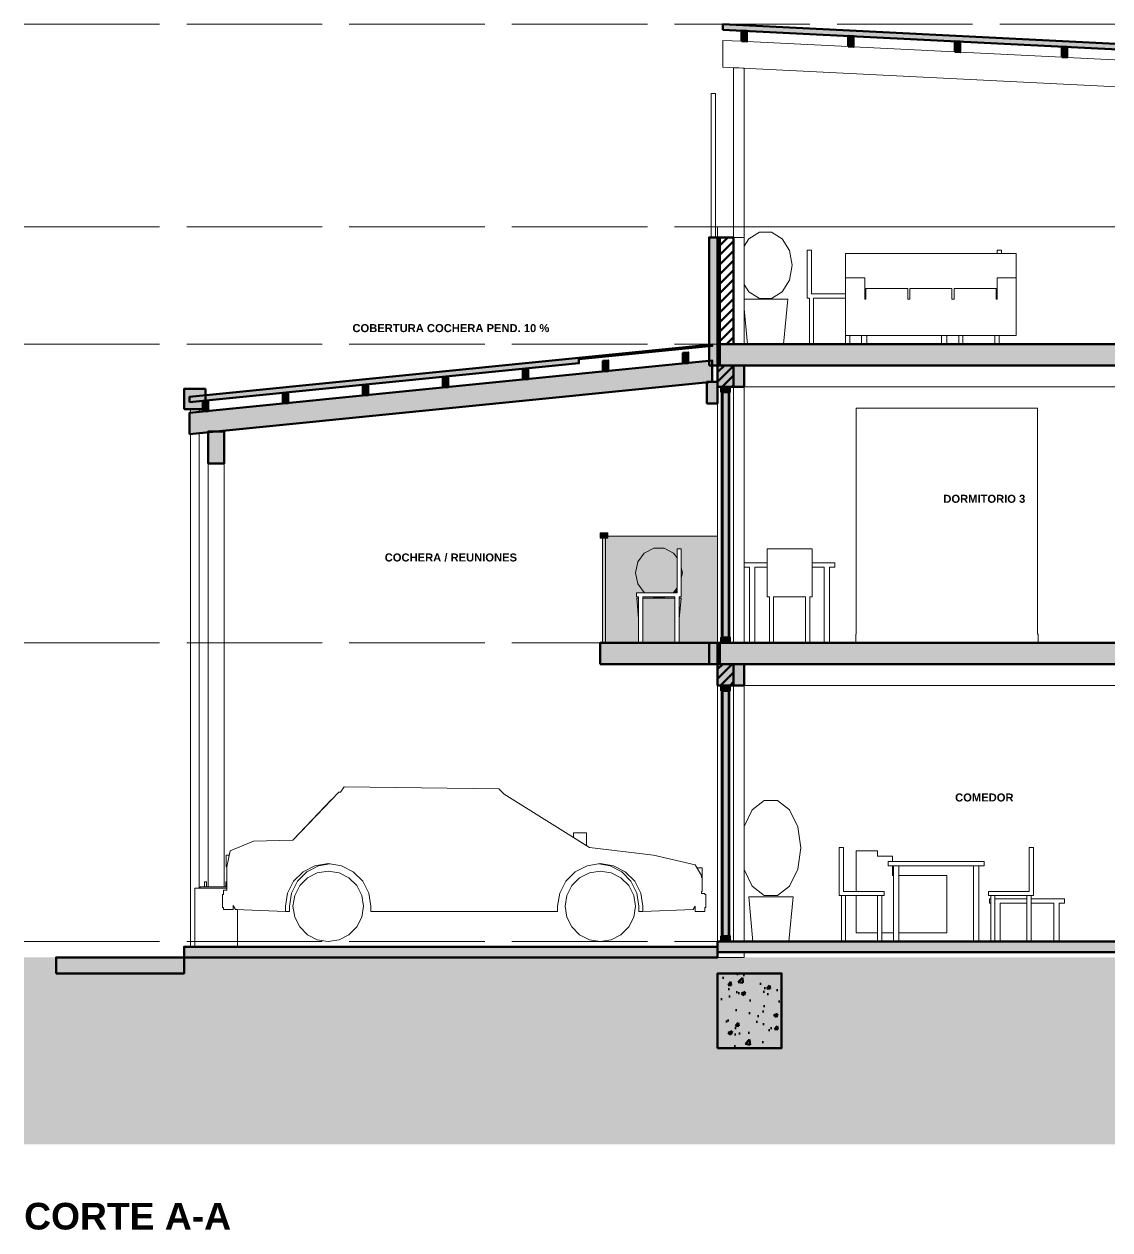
# Model space of a CAD drawing. Header units: metres. Extents: x -3.9 to 79.9, y -56.9 to 20.9.
# Drawn here: x -1.5 to 8.68, y -37.7 to -26.4 of the extents above; entities that cross this region are included whole.
import ezdxf
from ezdxf.enums import TextEntityAlignment as Align

# ---------------------------------------------------------------- set-up
doc = ezdxf.new("R2010")
doc.units = ezdxf.units.M
doc.linetypes.add('DASHED', pattern=[1.524, 1.27, -0.254])
for name, color, linetype, lineweight in [('A-CORTE', 7, 'CONTINUOUS', 50), ('A-PROYECCION', 9, 'DASHED', 15), ('A-TERRENO', 32, 'CONTINUOUS', 35), ('A-TEXTO', 7, 'CONTINUOUS', 20), ('A-VISTA', 8, 'CONTINUOUS', 20), ('A-VISTA-LEJOS', 9, 'CONTINUOUS', 13)]:
    doc.layers.add(name, color=color, linetype=linetype, lineweight=lineweight)
doc.styles.add('PLANO-B', font='arialbd.ttf')

msp = doc.modelspace()

# ---------------------------------------------------------------- hatches: boundary and pattern name
at = {"layer": 'A-CORTE', "true_color": 0x2b3036}
h = msp.add_hatch(color=7, dxfattribs=at)
h.dxf.hatch_style = 1
h.paths.add_polyline_path([(5.05, -26.453), (16.1, -27.005), (16.1, -26.955), (5.05, -26.402)])
at = {"layer": 'A-CORTE', "true_color": 0x24435c}
h = msp.add_hatch(color=7, dxfattribs=at)
h.dxf.hatch_style = 1
h.paths.add_polyline_path([(5.225, -26.561), (5.275, -26.564), (5.275, -26.464), (5.225, -26.461)])
h = msp.add_hatch(color=7, dxfattribs=at)
h.dxf.hatch_style = 1
h.paths.add_polyline_path([(6.225, -26.611), (6.275, -26.614), (6.275, -26.514), (6.225, -26.511)])
h = msp.add_hatch(color=7, dxfattribs=at)
h.dxf.hatch_style = 1
h.paths.add_polyline_path([(7.225, -26.661), (7.275, -26.664), (7.275, -26.564), (7.225, -26.561)])
h = msp.add_hatch(color=7, dxfattribs=at)
h.dxf.hatch_style = 1
h.paths.add_polyline_path([(8.225, -26.711), (8.275, -26.714), (8.275, -26.614), (8.225, -26.611)])
at = {"layer": 'A-CORTE', "true_color": 0x7a7772}
h = msp.add_hatch(color=7, dxfattribs=at)
h.dxf.hatch_style = 1
h.paths.add_polyline_path([(4.92, -29.6), (5.02, -29.6), (5.02, -28.4), (4.92, -28.4)])
at = {"layer": 'A-CORTE'}
h = msp.add_hatch(dxfattribs=at)
h.set_pattern_fill('ANSI31', color=8, scale=0.02)
h.paths.add_polyline_path([(5, -29.4), (5.15, -29.4), (5.15, -28.4), (5, -28.4)])
at = {"layer": 'A-CORTE', "true_color": 0x2b3036}
h = msp.add_hatch(color=7, dxfattribs=at)
h.dxf.hatch_style = 1
h.paths.add_polyline_path([(3.7, -29.542), (4.95, -29.417), (4.95, -29.405), (3.7, -29.53)])
at = {"layer": 'A-CORTE', "true_color": 0x24435c}
h = msp.add_hatch(color=7, dxfattribs=at)
h.dxf.hatch_style = 1
h.paths.add_polyline_path([(4.675, -29.582), (4.725, -29.578), (4.725, -29.477), (4.675, -29.483)])
at = {"layer": 'A-CORTE', "true_color": 0x5a5a5a}
h = msp.add_hatch(color=7, dxfattribs=at)
h.dxf.hatch_style = 1
h.paths.add_polyline_path([(5, -29.6), (10.025, -29.6), (10.025, -29.4), (5, -29.4)])
at = {"layer": 'A-CORTE', "true_color": 0x2b3036}
h = msp.add_hatch(color=7, dxfattribs=at)
h.dxf.hatch_style = 1
h.paths.add_polyline_path([(0.05, -29.945), (3.7, -29.58), (3.7, -29.53), (0.05, -29.895)])
at = {"layer": 'A-CORTE', "true_color": 0x24435c}
h = msp.add_hatch(color=7, dxfattribs=at)
h.dxf.hatch_style = 1
h.paths.add_polyline_path([(0.05, -30.245), (4.95, -29.755), (4.95, -29.555), (0.05, -30.045)])
h = msp.add_hatch(color=7, dxfattribs=at)
h.dxf.hatch_style = 1
h.paths.add_polyline_path([(3.925, -29.657), (3.975, -29.652), (3.975, -29.553), (3.925, -29.558)])
at = {"layer": 'A-CORTE'}
h = msp.add_hatch(dxfattribs=at)
h.set_pattern_fill('ANSI31', color=8, scale=0.02)
h.paths.add_polyline_path([(5, -29.8), (5.15, -29.8), (5.15, -29.6), (5, -29.6)])
at = {"layer": 'A-CORTE', "true_color": 0x5a5a5a}
h = msp.add_hatch(color=7, dxfattribs=at)
h.dxf.hatch_style = 1
h.paths.add_polyline_path([(5, -29.8), (5.25, -29.8), (5.25, -29.6), (5, -29.6)])
at = {"layer": 'A-CORTE', "true_color": 0x24435c}
h = msp.add_hatch(color=7, dxfattribs=at)
h.dxf.hatch_style = 1
h.paths.add_polyline_path([(2.425, -29.808), (2.475, -29.803), (2.475, -29.703), (2.425, -29.707)])
h = msp.add_hatch(color=7, dxfattribs=at)
h.dxf.hatch_style = 1
h.paths.add_polyline_path([(3.175, -29.733), (3.225, -29.727), (3.225, -29.628), (3.175, -29.633)])
at = {"layer": 'A-CORTE', "true_color": 0x8f979e}
h = msp.add_hatch(color=7, dxfattribs=at)
h.dxf.hatch_style = 1
h.paths.add_polyline_path([(0, -30.01), (0.2, -30.01), (0.2, -29.82), (0, -29.82)])
at = {"layer": 'A-CORTE', "true_color": 0x24435c}
h = msp.add_hatch(color=7, dxfattribs=at)
h.dxf.hatch_style = 1
h.paths.add_polyline_path([(1.675, -29.883), (1.725, -29.878), (1.725, -29.777), (1.675, -29.782)])
h = msp.add_hatch(color=7, dxfattribs=at)
h.dxf.hatch_style = 1
h.paths.add_polyline_path([(4.9, -29.955), (5, -29.955), (5, -29.755), (4.9, -29.755)])
at = {"layer": 'A-CORTE', "true_color": 0xa8743f}
h = msp.add_hatch(color=7, dxfattribs=at)
h.dxf.hatch_style = 1
h.paths.add_polyline_path([(5.035, -29.85), (5.115, -29.85), (5.115, -29.8), (5.035, -29.8)])
h = msp.add_hatch(color=7, dxfattribs=at)
h.dxf.hatch_style = 1
h.paths.add_polyline_path([(5.045, -32.2), (5.105, -32.2), (5.105, -29.8), (5.045, -29.8)])
at = {"layer": 'A-CORTE', "true_color": 0x24435c}
h = msp.add_hatch(color=7, dxfattribs=at)
h.dxf.hatch_style = 1
h.paths.add_polyline_path([(0.175, -30.032), (0.225, -30.027), (0.225, -29.928), (0.175, -29.933)])
h = msp.add_hatch(color=7, dxfattribs=at)
h.dxf.hatch_style = 1
h.paths.add_polyline_path([(0.925, -29.957), (0.975, -29.953), (0.975, -29.852), (0.925, -29.858)])
h = msp.add_hatch(color=7, dxfattribs=at)
h.dxf.hatch_style = 1
h.paths.add_polyline_path([(0.225, -30.52), (0.375, -30.52), (0.375, -30.22), (0.225, -30.22)])
at = {"layer": 'A-CORTE', "true_color": 0x5a5a5a}
h = msp.add_hatch(color=7, dxfattribs=at)
h.dxf.hatch_style = 1
h.paths.add_polyline_path([(3.9, -32.4), (5, -32.4), (5, -32.2), (3.9, -32.2)])
at = {"layer": 'A-CORTE', "true_color": 0x7a7772}
h = msp.add_hatch(color=7, dxfattribs=at)
h.dxf.hatch_style = 1
h.paths.add_polyline_path([(4.92, -32.4), (5.02, -32.4), (5.02, -32.2), (4.92, -32.2)])
at = {"layer": 'A-CORTE', "true_color": 0x5a5a5a}
h = msp.add_hatch(color=7, dxfattribs=at)
h.dxf.hatch_style = 1
h.paths.add_polyline_path([(5, -32.4), (10.025, -32.4), (10.025, -32.2), (5, -32.2)])
at = {"layer": 'A-CORTE', "true_color": 0xa8743f}
h = msp.add_hatch(color=7, dxfattribs=at)
h.dxf.hatch_style = 1
h.paths.add_polyline_path([(5.035, -32.2), (5.115, -32.2), (5.115, -32.15), (5.035, -32.15)])
at = {"layer": 'A-CORTE'}
h = msp.add_hatch(dxfattribs=at)
h.set_pattern_fill('ANSI31', color=8, scale=0.02)
h.paths.add_polyline_path([(5, -32.6), (5.15, -32.6), (5.15, -32.4), (5, -32.4)])
at = {"layer": 'A-CORTE', "true_color": 0x5a5a5a}
h = msp.add_hatch(color=7, dxfattribs=at)
h.dxf.hatch_style = 1
h.paths.add_polyline_path([(5, -32.6), (5.25, -32.6), (5.25, -32.4), (5, -32.4)])
at = {"layer": 'A-CORTE', "true_color": 0xa8743f}
h = msp.add_hatch(color=7, dxfattribs=at)
h.dxf.hatch_style = 1
h.paths.add_polyline_path([(5.035, -32.65), (5.115, -32.65), (5.115, -32.6), (5.035, -32.6)])
h = msp.add_hatch(color=7, dxfattribs=at)
h.dxf.hatch_style = 1
h.paths.add_polyline_path([(5.045, -35), (5.105, -35), (5.105, -32.6), (5.045, -32.6)])
at = {"layer": 'A-CORTE', "true_color": 0x5a5a5a}
h = msp.add_hatch(color=7, dxfattribs=at)
h.dxf.hatch_style = 1
h.paths.add_polyline_path([(5, -35.1), (17, -35.1), (17, -35), (5, -35)])
at = {"layer": 'A-CORTE', "true_color": 0xa8743f}
h = msp.add_hatch(color=7, dxfattribs=at)
h.dxf.hatch_style = 1
h.paths.add_polyline_path([(5.035, -35), (5.115, -35), (5.115, -34.95), (5.035, -34.95)])
at = {"layer": 'A-CORTE', "true_color": 0x5a5a5a}
h = msp.add_hatch(color=7, dxfattribs=at)
h.dxf.hatch_style = 1
h.paths.add_polyline_path([(-1.2, -35.3), (0, -35.3), (0, -35.15), (-1.2, -35.15)])
h = msp.add_hatch(color=7, dxfattribs=at)
h.dxf.hatch_style = 1
h.paths.add_polyline_path([(0, -35.15), (5, -35.15), (5, -35.05), (0, -35.05)])
at = {"layer": 'A-CORTE'}
h = msp.add_hatch(dxfattribs=at)
h.set_pattern_fill('AR-CONC', color=8, scale=0.002)
h.paths.add_polyline_path([(5, -36), (5.6, -36), (5.6, -35.3), (5, -35.3)])
at = {"layer": 'A-TERRENO'}
h = msp.add_hatch(dxfattribs=at)
h.set_pattern_fill('EARTH', color=32, scale=0.03)
h.paths.add_polyline_path([(17.3, -36.9), (17.3, -35.15), (-1.5, -35.15), (-1.5, -36.9)])
at = {"layer": 'A-VISTA', "true_color": 0xd7ebf3}
h = msp.add_hatch(color=7, dxfattribs=at)
h.dxf.hatch_style = 1
h.paths.add_polyline_path([(3.9, -31.22), (3.97, -31.22), (3.97, -31.17), (3.9, -31.17)])
h = msp.add_hatch(color=7, dxfattribs=at)
h.dxf.hatch_style = 1
h.paths.add_polyline_path([(3.92, -32.2), (3.95, -32.2), (3.95, -31.2), (3.92, -31.2)])
at = {"layer": 'A-VISTA', "true_color": 0xeef6f9}
h = msp.add_hatch(color=7, dxfattribs=at)
h.dxf.hatch_style = 1
h.paths.add_polyline_path([(3.92, -32.2), (3.92, -31.2), (5, -31.2), (5, -32.2), (4.92, -32.2), (4.64, -32.2), (4.64, -31.77), (4.66, -31.77), (4.66, -31.73), (4.66, -31.32), (4.62, -31.32), (4.62, -31.73), (4.24, -31.73), (4.24, -31.77), (4.26, -31.77), (4.26, -32.2)])
h = msp.add_hatch(color=7, dxfattribs=at)
h.dxf.hatch_style = 1
h.paths.add_polyline_path([(3.92, -32.2), (3.92, -31.2), (3.95, -31.2), (3.95, -32.2)])
h = msp.add_hatch(color=7, dxfattribs=at)
h.dxf.hatch_style = 1
h.paths.add_polyline_path([(3.92, -32.2), (3.92, -31.2), (5, -31.2), (5, -32.2), (4.92, -32.2), (4.64, -32.2), (4.64, -31.77), (4.66, -31.77), (4.66, -31.73), (4.66, -31.32), (4.62, -31.32), (4.62, -31.73), (4.24, -31.73), (4.24, -31.77), (4.26, -31.77), (4.26, -32.2)])
h = msp.add_hatch(color=7, dxfattribs=at)
h.dxf.hatch_style = 1
h.paths.add_polyline_path([(4.3, -32.2), (4.3, -31.77), (4.6, -31.77), (4.6, -32.2)])
h = msp.add_hatch(color=7, dxfattribs=at)
h.dxf.hatch_style = 1
h.paths.add_polyline_path([(4.3, -32.2), (4.3, -31.77), (4.6, -31.77), (4.6, -32.2)])
at = {"layer": 'A-VISTA-LEJOS', "true_color": 0xeef6f9}
h = msp.add_hatch(color=7, dxfattribs=at)
h.dxf.hatch_style = 1
h.paths.add_polyline_path([(3.92, -32.2), (3.92, -31.2), (5, -31.2), (5, -32.2), (4.92, -32.2), (4.64, -32.2), (4.64, -31.974), (4.658, -31.78), (4.645, -31.78), (4.64, -31.78), (4.64, -31.77), (4.66, -31.77), (4.66, -31.73), (4.66, -31.591), (4.67, -31.544), (4.66, -31.496), (4.66, -31.32), (4.62, -31.32), (4.62, -31.403), (4.587, -31.359), (4.499, -31.313), (4.401, -31.313), (4.313, -31.359), (4.252, -31.441), (4.23, -31.544), (4.252, -31.646), (4.313, -31.728), (4.316, -31.73), (4.24, -31.73), (4.24, -31.77), (4.26, -31.77), (4.26, -31.78), (4.255, -31.78), (4.242, -31.78), (4.26, -31.974), (4.26, -32.2)])
h = msp.add_hatch(color=7, dxfattribs=at)
h.dxf.hatch_style = 1
h.paths.add_polyline_path([(4.587, -31.728), (4.62, -31.684), (4.62, -31.73), (4.584, -31.73)])
h = msp.add_hatch(color=7, dxfattribs=at)
h.dxf.hatch_style = 1
h.paths.add_polyline_path([(4.552, -31.78), (4.348, -31.78), (4.3, -31.78), (4.3, -31.77), (4.393, -31.77), (4.401, -31.774), (4.499, -31.774), (4.507, -31.77), (4.6, -31.77), (4.6, -31.78)])

# ---------------------------------------------------------------- linework, layer by layer
at = {"layer": 'A-CORTE'}
for points in [[(5.05, -26.453), (16.1, -27.005), (16.1, -26.955), (5.05, -26.402)], [(5.225, -26.561), (5.275, -26.564), (5.275, -26.464), (5.225, -26.461)], [(6.225, -26.611), (6.275, -26.614), (6.275, -26.514), (6.225, -26.511)], [(7.225, -26.661), (7.275, -26.664), (7.275, -26.564), (7.225, -26.561)], [(8.225, -26.711), (8.275, -26.714), (8.275, -26.614), (8.225, -26.611)], [(4.92, -29.6), (5.02, -29.6), (5.02, -28.4), (4.92, -28.4)], [(5, -29.4), (5.15, -29.4), (5.15, -28.4), (5, -28.4)], [(3.7, -29.542), (4.95, -29.417), (4.95, -29.405), (3.7, -29.53)], [(4.675, -29.582), (4.725, -29.578), (4.725, -29.477), (4.675, -29.483)], [(5, -29.6), (10.025, -29.6), (10.025, -29.4), (5, -29.4)], [(0.05, -29.945), (3.7, -29.58), (3.7, -29.53), (0.05, -29.895)], [(0.05, -30.245), (4.95, -29.755), (4.95, -29.555), (0.05, -30.045)], [(3.925, -29.657), (3.975, -29.652), (3.975, -29.553), (3.925, -29.558)], [(5, -29.8), (5.15, -29.8), (5.15, -29.6), (5, -29.6)], [(5, -29.8), (5.25, -29.8), (5.25, -29.6), (5, -29.6)], [(2.425, -29.808), (2.475, -29.803), (2.475, -29.703), (2.425, -29.707)], [(3.175, -29.733), (3.225, -29.727), (3.225, -29.628), (3.175, -29.633)], [(0, -30.01), (0.2, -30.01), (0.2, -29.82), (0, -29.82)], [(1.675, -29.883), (1.725, -29.878), (1.725, -29.777), (1.675, -29.782)], [(4.9, -29.955), (5, -29.955), (5, -29.755), (4.9, -29.755)], [(5.035, -29.85), (5.115, -29.85), (5.115, -29.8), (5.035, -29.8)], [(5.045, -32.2), (5.105, -32.2), (5.105, -29.8), (5.045, -29.8)], [(0.175, -30.032), (0.225, -30.027), (0.225, -29.928), (0.175, -29.933)], [(0.925, -29.957), (0.975, -29.953), (0.975, -29.852), (0.925, -29.858)], [(0.225, -30.52), (0.375, -30.52), (0.375, -30.22), (0.225, -30.22)], [(3.9, -32.4), (5, -32.4), (5, -32.2), (3.9, -32.2)], [(4.92, -32.4), (5.02, -32.4), (5.02, -32.2), (4.92, -32.2)], [(5, -32.4), (10.025, -32.4), (10.025, -32.2), (5, -32.2)], [(5.035, -32.2), (5.115, -32.2), (5.115, -32.15), (5.035, -32.15)], [(5, -32.6), (5.15, -32.6), (5.15, -32.4), (5, -32.4)], [(5, -32.6), (5.25, -32.6), (5.25, -32.4), (5, -32.4)], [(5.035, -32.65), (5.115, -32.65), (5.115, -32.6), (5.035, -32.6)], [(5.045, -35), (5.105, -35), (5.105, -32.6), (5.045, -32.6)], [(5, -35.1), (17, -35.1), (17, -35), (5, -35)], [(5.035, -35), (5.115, -35), (5.115, -34.95), (5.035, -34.95)], [(-1.2, -35.3), (0, -35.3), (0, -35.15), (-1.2, -35.15)], [(0, -35.15), (5, -35.15), (5, -35.05), (0, -35.05)], [(5, -36), (5.6, -36), (5.6, -35.3), (5, -35.3)]]:
    msp.add_lwpolyline(points, close=True, dxfattribs=at)
at = {"layer": 'A-PROYECCION', "lineweight": 13}
for p, q in [((-1.5, -26.4), (17.55, -26.4)), ((-1.5, -28.3), (17.55, -28.3)), ((-1.5, -29.4), (17.55, -29.4)), ((-1.5, -32.2), (17.55, -32.2)), ((-1.5, -35), (17.55, -35))]:
    msp.add_line(p, q, dxfattribs=at)
at = {"layer": 'A-VISTA'}
msp.add_lwpolyline([(16.95, -27.398), (5.05, -26.803), (5.05, -26.553), (5.225, -26.561), (5.275, -26.564), (6.225, -26.611), (6.233, -26.612), (6.275, -26.614), (7.225, -26.661), (7.268, -26.663), (7.275, -26.664), (8.225, -26.711), (8.275, -26.714), (9.225, -26.761)], dxfattribs=at)
for points in [[(5.25, -28.4), (5.15, -28.4), (5.15, -26.81), (5.2, -26.81), (5.25, -26.812)], [(4.94, -28.4), (4.94, -27.05), (4.98, -27.05), (4.98, -28.4)], [(5.25, -28.84), (5.25, -28.482), (5.294, -28.412), (5.394, -28.35), (5.506, -28.35), (5.606, -28.412), (5.675, -28.523), (5.7, -28.661), (5.675, -28.799), (5.606, -28.91), (5.506, -28.972), (5.394, -28.972), (5.294, -28.91)], [(5.15, -29.4), (5.15, -28.4), (5.25, -28.4), (5.25, -29.4)], [(5.9, -28.97), (5.9, -29.4), (5.86, -29.4), (5.86, -28.97), (5.84, -28.97), (5.84, -28.93), (5.84, -28.52), (5.88, -28.52), (5.88, -28.93), (6.2, -28.93), (6.2, -28.97)], [(7.61, -28.98), (7.61, -28.88), (7.217, -28.88), (7.217, -28.98), (7.197, -28.98), (7.197, -28.88), (6.803, -28.88), (6.803, -28.98), (6.783, -28.98), (6.783, -28.88), (6.39, -28.88), (6.39, -28.98), (6.38, -28.98), (6.38, -28.78), (6.2, -28.78), (6.2, -28.55), (7.8, -28.55), (7.8, -28.78), (7.62, -28.78), (7.62, -28.98)], [(7.62, -28.52), (7.66, -28.52), (7.66, -28.55), (7.62, -28.55)], [(6.2, -28.78), (6.38, -28.78), (6.38, -28.98), (6.39, -28.98), (6.39, -28.88), (6.783, -28.88), (6.783, -28.98), (6.803, -28.98), (6.803, -28.88), (7.197, -28.88), (7.197, -28.98), (7.217, -28.98), (7.217, -28.88), (7.61, -28.88), (7.61, -28.98), (7.62, -28.98), (7.62, -28.78), (7.8, -28.78), (7.8, -28.98), (7.8, -29.32), (6.2, -29.32), (6.2, -28.98)], [(5.532, -29.4), (5.368, -29.4), (5.317, -29.4), (5.292, -29.4), (5.281, -29.4), (5.25, -29.068), (5.25, -28.98), (5.255, -28.98), (5.286, -28.98), (5.348, -28.98), (5.552, -28.98), (5.614, -28.98), (5.645, -28.98), (5.658, -28.98), (5.619, -29.4), (5.608, -29.4), (5.583, -29.4)], [(6.2, -29.32), (6.24, -29.32), (6.24, -29.4), (6.2, -29.4)], [(6.4, -29.4), (6.35, -29.4), (6.35, -29.32), (6.4, -29.32)], [(7.15, -29.4), (7.1, -29.4), (7.1, -29.32), (7.15, -29.32)], [(7.3, -29.4), (7.26, -29.4), (7.26, -29.32), (7.3, -29.32)], [(7.64, -29.4), (7.6, -29.4), (7.6, -29.32), (7.64, -29.32)], [(5.25, -29.8), (5.25, -29.6), (9.775, -29.6), (9.775, -29.8)], [(5, -32.2), (5, -29.955), (5, -29.8), (5.035, -29.8), (5.035, -29.85), (5.035, -32.15), (5.035, -32.2), (5.02, -32.2)], [(5.115, -32.2), (5.115, -32.15), (5.115, -29.85), (5.115, -29.8), (5.15, -29.8), (5.15, -32.2)], [(5.15, -32.2), (5.15, -29.8), (5.25, -29.8), (5.25, -31.45), (5.25, -31.49), (5.25, -32.2)], [(6.05, -32.2), (6.05, -31.49), (6.1, -31.49), (6.1, -31.45), (5.885, -31.45), (5.885, -31.32), (5.465, -31.32), (5.465, -31.45), (5.25, -31.45), (5.25, -29.8), (9.775, -29.8), (9.775, -32.2), (8.005, -32.2), (8.005, -32.12), (8, -32.12), (8, -30), (6.3, -30), (6.3, -32.12), (6.295, -32.12), (6.295, -32.2)], [(5.035, -29.85), (5.045, -29.85), (5.045, -32.15), (5.035, -32.15)], [(5.115, -32.15), (5.105, -32.15), (5.105, -29.85), (5.115, -29.85)], [(6.295, -32.2), (6.295, -32.12), (6.3, -32.12), (6.3, -30), (8, -30), (8, -32.12), (8.005, -32.12), (8.005, -32.2), (8, -32.2), (6.3, -32.2)], [(3.9, -31.22), (3.97, -31.22), (3.97, -31.17), (3.9, -31.17)], [(3.9, -31.17), (3.97, -31.17), (3.97, -31.22), (3.9, -31.22)], [(3.92, -32.2), (3.95, -32.2), (3.95, -31.2), (3.92, -31.2)], [(3.92, -32.2), (3.92, -31.2), (5, -31.2), (5, -32.2), (4.92, -32.2), (4.64, -32.2), (4.64, -31.77), (4.66, -31.77), (4.66, -31.73), (4.66, -31.32), (4.62, -31.32), (4.62, -31.73), (4.24, -31.73), (4.24, -31.77), (4.26, -31.77), (4.26, -32.2)], [(3.92, -32.2), (3.92, -31.2), (3.95, -31.2), (3.95, -32.2)], [(3.92, -32.2), (3.92, -31.2), (5, -31.2), (5, -32.2), (4.92, -32.2), (4.64, -32.2), (4.64, -31.77), (4.66, -31.77), (4.66, -31.73), (4.66, -31.32), (4.62, -31.32), (4.62, -31.73), (4.24, -31.73), (4.24, -31.77), (4.26, -31.77), (4.26, -32.2)], [(4.252, -31.646), (4.23, -31.544), (4.252, -31.441), (4.313, -31.359), (4.401, -31.313), (4.499, -31.313), (4.587, -31.359), (4.62, -31.403), (4.62, -31.684), (4.587, -31.728), (4.584, -31.73), (4.316, -31.73), (4.313, -31.728)], [(4.24, -31.77), (4.24, -31.73), (4.62, -31.73), (4.62, -31.32), (4.66, -31.32), (4.66, -31.73), (4.66, -31.77), (4.64, -31.77), (4.64, -32.2), (4.6, -32.2), (4.6, -31.77), (4.3, -31.77), (4.3, -32.2), (4.26, -32.2), (4.26, -31.77)], [(5.465, -31.77), (5.465, -31.73), (5.465, -31.32), (5.885, -31.32), (5.885, -31.73), (5.885, -31.77), (5.865, -31.77), (5.865, -32.2), (5.825, -32.2), (5.825, -31.77), (5.525, -31.77), (5.525, -32.2), (5.485, -32.2), (5.485, -31.77)], [(4.67, -31.544), (4.66, -31.591), (4.66, -31.496)], [(5.35, -31.49), (5.35, -32.2), (5.3, -32.2), (5.3, -31.49), (5.25, -31.49), (5.25, -31.45), (5.465, -31.45), (5.465, -31.49)], [(5.25, -32.2), (5.25, -31.49), (5.3, -31.49), (5.3, -32.2)], [(5.35, -32.2), (5.35, -31.49), (5.465, -31.49), (5.465, -31.73), (5.465, -31.77), (5.485, -31.77), (5.485, -32.2)], [(5.865, -32.2), (5.865, -31.77), (5.885, -31.77), (5.885, -31.73), (5.885, -31.49), (6, -31.49), (6, -32.2)], [(6.05, -31.49), (6.05, -32.2), (6, -32.2), (6, -31.49), (5.885, -31.49), (5.885, -31.45), (6.1, -31.45), (6.1, -31.49)], [(4.242, -31.78), (4.255, -31.78), (4.26, -31.78), (4.26, -31.974)], [(4.3, -32.2), (4.3, -31.77), (4.6, -31.77), (4.6, -32.2)], [(4.3, -32.2), (4.3, -31.77), (4.6, -31.77), (4.6, -32.2)], [(4.532, -32.2), (4.368, -32.2), (4.317, -32.2), (4.3, -32.2), (4.3, -31.78), (4.348, -31.78), (4.552, -31.78), (4.6, -31.78), (4.6, -32.2), (4.583, -32.2)], [(4.499, -31.774), (4.401, -31.774), (4.393, -31.77), (4.507, -31.77)], [(4.645, -31.78), (4.658, -31.78), (4.64, -31.974), (4.64, -31.78)], [(5.525, -32.2), (5.525, -31.77), (5.825, -31.77), (5.825, -32.2)], [(5.25, -32.6), (5.25, -32.4), (9.775, -32.4), (9.775, -32.6)], [(5, -35), (5, -32.6), (5.035, -32.6), (5.035, -32.65), (5.035, -34.95), (5.035, -35)], [(5.035, -32.65), (5.045, -32.65), (5.045, -34.95), (5.035, -34.95)], [(5.115, -34.95), (5.105, -34.95), (5.105, -32.65), (5.115, -32.65)], [(5.115, -35), (5.115, -34.95), (5.115, -32.65), (5.115, -32.6), (5.15, -32.6), (5.15, -35)], [(5.25, -35), (5.15, -35), (5.15, -32.6), (5.25, -32.6)], [(4.79, -34.67), (4.77, -34.7), (4.3, -34.72), (4.3, -34.67), (4.28, -34.546), (4.224, -34.435), (4.135, -34.346), (4.024, -34.29), (3.9, -34.27), (3.776, -34.29), (3.665, -34.346), (3.576, -34.435), (3.52, -34.546), (3.5, -34.67), (3.5, -34.72), (1.75, -34.72), (1.75, -34.67), (1.73, -34.546), (1.674, -34.435), (1.585, -34.346), (1.474, -34.29), (1.35, -34.27), (1.226, -34.29), (1.115, -34.346), (1.026, -34.435), (0.97, -34.546), (0.95, -34.67), (0.95, -34.72), (0.48, -34.7), (0.46, -34.663), (0.46, -34.7), (0.37, -34.7), (0.37, -34.68), (0.36, -34.68), (0.36, -34.56), (0.37, -34.56), (0.37, -34.52), (0.4, -34.52), (0.4, -34.3), (0.43, -34.15), (0.65, -34.06), (1.02, -34.05), (1.45, -33.6), (1.467, -33.6), (1.5, -33.55), (2.95, -33.57), (3, -33.62), (3.8, -34.12), (4.4, -34.19), (4.79, -34.28), (4.85, -34.38), (4.85, -34.4), (4.855, -34.4), (4.855, -34.53), (4.85, -34.53), (4.85, -34.55), (4.88, -34.55), (4.88, -34.56), (4.89, -34.56), (4.89, -34.68), (4.88, -34.68), (4.88, -34.72), (4.79, -34.72)], [(1.38, -33.67), (1.383, -33.67), (1.02, -34.05)], [(3.65, -33.98), (3.77, -33.98), (3.77, -34.1), (3.768, -34.1), (3.65, -34.026)], [(6.56, -34.53), (6.56, -34.57), (6.14, -34.57), (6.14, -34.53), (6.14, -34.12), (6.18, -34.12), (6.18, -34.53)], [(7.96, -34.57), (7.54, -34.57), (7.54, -34.53), (7.92, -34.53), (7.92, -34.12), (7.96, -34.12), (7.96, -34.53)], [(0.395, -34.3), (0.395, -34.19), (0.422, -34.19), (0.43, -34.15), (0.4, -34.3)], [(6.3, -34.15), (6.5, -34.15), (6.5, -34.2), (6.64, -34.2), (6.64, -34.25), (6.6, -34.25), (6.6, -34.29), (6.64, -34.29), (6.64, -34.38), (6.65, -34.38), (6.65, -34.92), (6.54, -34.92), (6.54, -34.57), (6.56, -34.57), (6.56, -34.53), (6.3, -34.53), (6.3, -34.38)], [(1.258, -34.29), (1.149, -34.346), (1.062, -34.435), (1.007, -34.546), (0.988, -34.67), (0.988, -34.72), (0.95, -34.718), (0.95, -34.67), (0.97, -34.546), (1.026, -34.435), (1.115, -34.346), (1.226, -34.29), (1.35, -34.27), (1.364, -34.272)], [(1.35, -35), (1.248, -34.984), (1.156, -34.937), (1.083, -34.864), (1.036, -34.772), (1.02, -34.67), (1.036, -34.568), (1.083, -34.476), (1.156, -34.403), (1.248, -34.356), (1.35, -34.34), (1.452, -34.356), (1.544, -34.403), (1.617, -34.476), (1.664, -34.568), (1.68, -34.67), (1.664, -34.772), (1.617, -34.864), (1.544, -34.937), (1.452, -34.984)], [(4.094, -34.937), (4.002, -34.984), (3.9, -35), (3.798, -34.984), (3.706, -34.937), (3.633, -34.864), (3.586, -34.772), (3.57, -34.67), (3.586, -34.568), (3.633, -34.476), (3.706, -34.403), (3.798, -34.356), (3.9, -34.34), (4.002, -34.356), (4.094, -34.403), (4.167, -34.476), (4.214, -34.568), (4.23, -34.67), (4.214, -34.772), (4.167, -34.864)], [(4.262, -34.72), (4.262, -34.67), (4.243, -34.546), (4.188, -34.435), (4.101, -34.346), (3.992, -34.29), (3.886, -34.272), (3.9, -34.27), (4.024, -34.29), (4.135, -34.346), (4.224, -34.435), (4.28, -34.546), (4.3, -34.67), (4.3, -34.718)], [(4.81, -34.31), (4.855, -34.31), (4.855, -34.4), (4.85, -34.4), (4.85, -34.38), (4.81, -34.313)], [(6.6, -34.29), (7.5, -34.29), (7.5, -34.25), (6.6, -34.25)], [(6.65, -35), (6.65, -34.29), (6.7, -34.29), (6.7, -35)], [(7.4, -35), (7.4, -34.29), (7.45, -34.29), (7.45, -35)], [(7.15, -34.38), (7.15, -34.58), (7.15, -34.92), (6.7, -34.92), (6.7, -34.38)], [(6.16, -35), (6.16, -34.57), (6.2, -34.57), (6.2, -35)], [(6.3, -34.92), (6.3, -34.58), (6.3, -34.57), (6.5, -34.57), (6.5, -34.92)], [(6.5, -35), (6.5, -34.57), (6.54, -34.57), (6.54, -35)], [(7.56, -35), (7.56, -34.57), (7.6, -34.57), (7.6, -35)], [(7.9, -35), (7.9, -34.57), (7.94, -34.57), (7.94, -35)], [(7.55, -34.64), (7.55, -34.6), (7.56, -34.6), (7.56, -34.64)], [(7.65, -34.64), (7.65, -35), (7.6, -35), (7.6, -34.64), (7.6, -34.6), (7.9, -34.6), (7.9, -34.64)], [(8.2, -34.64), (8.2, -35), (8.15, -35), (8.15, -34.64), (7.94, -34.64), (7.94, -34.6), (8.25, -34.6), (8.25, -34.64)], [(5.25, -35.15), (5, -35.15), (5, -35.1), (5.25, -35.1)]]:
    msp.add_lwpolyline(points, close=True, dxfattribs=at)
at = {"layer": 'A-VISTA-LEJOS'}
for points in [[(5, -28.3), (5.15, -28.3), (5.15, -28.4), (5.02, -28.4), (5, -28.4)], [(5.9, -29.4), (5.9, -28.97), (6.2, -28.97), (6.2, -28.98), (6.2, -29.32), (6.2, -29.4)], [(5.25, -29.4), (5.25, -29.068), (5.281, -29.4)], [(6.24, -29.4), (6.24, -29.32), (6.35, -29.32), (6.35, -29.4)], [(6.4, -29.4), (6.4, -29.32), (7.1, -29.32), (7.1, -29.4)], [(7.15, -29.4), (7.15, -29.32), (7.26, -29.32), (7.26, -29.4)], [(7.3, -29.4), (7.3, -29.32), (7.6, -29.32), (7.6, -29.4)], [(0.14, -30.036), (0.06, -30.044), (0.06, -30.01), (0.14, -30.01)], [(0.06, -35.05), (0.06, -30.244), (0.14, -30.236), (0.14, -34.5), (0.1, -34.5), (0.1, -35.05)], [(0.225, -34.488), (0.225, -30.52), (0.375, -30.52), (0.375, -34.488)], [(3.92, -32.2), (3.92, -31.2), (5, -31.2), (5, -32.2), (4.92, -32.2), (4.64, -32.2), (4.64, -31.974), (4.658, -31.78), (4.645, -31.78), (4.64, -31.78), (4.64, -31.77), (4.66, -31.77), (4.66, -31.73), (4.66, -31.591), (4.67, -31.544), (4.66, -31.496), (4.66, -31.32), (4.62, -31.32), (4.62, -31.403), (4.587, -31.359), (4.499, -31.313), (4.401, -31.313), (4.313, -31.359), (4.252, -31.441), (4.23, -31.544), (4.252, -31.646), (4.313, -31.728), (4.316, -31.73), (4.24, -31.73), (4.24, -31.77), (4.26, -31.77), (4.26, -31.78), (4.255, -31.78), (4.242, -31.78), (4.26, -31.974), (4.26, -32.2)], [(4.587, -31.728), (4.62, -31.684), (4.62, -31.73), (4.584, -31.73)], [(4.552, -31.78), (4.348, -31.78), (4.3, -31.78), (4.3, -31.77), (4.393, -31.77), (4.401, -31.774), (4.499, -31.774), (4.507, -31.77), (4.6, -31.77), (4.6, -31.78)], [(5.25, -34.326), (5.25, -33.921), (5.325, -33.767), (5.438, -33.678), (5.562, -33.678), (5.675, -33.767), (5.752, -33.925), (5.78, -34.123), (5.752, -34.322), (5.675, -34.48), (5.562, -34.569), (5.438, -34.569), (5.325, -34.48)], [(6.65, -34.29), (6.65, -34.38), (6.64, -34.38), (6.64, -34.29)], [(6.7, -35), (6.7, -34.92), (7.15, -34.92), (7.15, -34.58), (7.15, -34.38), (6.7, -34.38), (6.7, -34.29), (7.4, -34.29), (7.4, -35)], [(0.192, -34.44), (0.208, -34.44), (0.208, -34.488), (0.192, -34.488)], [(0.392, -34.44), (0.4, -34.44), (0.4, -34.488), (0.392, -34.488)], [(0.5, -35.05), (0.1, -35.05), (0.1, -34.5), (0.4, -34.5), (0.4, -34.52), (0.37, -34.52), (0.37, -34.56), (0.36, -34.56), (0.36, -34.68), (0.37, -34.68), (0.37, -34.7), (0.46, -34.7), (0.46, -34.663), (0.48, -34.7), (0.5, -34.701)], [(0.15, -34.5), (0.15, -34.488), (0.4, -34.488), (0.4, -34.5)], [(5.582, -35), (5.418, -35), (5.367, -35), (5.342, -35), (5.331, -35), (5.292, -34.58), (5.305, -34.58), (5.336, -34.58), (5.398, -34.58), (5.602, -34.58), (5.664, -34.58), (5.695, -34.58), (5.708, -34.58), (5.669, -35), (5.658, -35), (5.633, -35)], [(6.2, -35), (6.2, -34.57), (6.3, -34.57), (6.3, -34.58), (6.3, -34.92), (6.5, -34.92), (6.5, -35)], [(7.6, -34.57), (7.9, -34.57), (7.9, -34.6), (7.6, -34.6)], [(7.65, -35), (7.65, -34.64), (7.9, -34.64), (7.9, -35)], [(7.94, -35), (7.94, -34.64), (8.15, -34.64), (8.15, -35)], [(6.54, -35), (6.54, -34.92), (6.65, -34.92), (6.65, -35)]]:
    msp.add_lwpolyline(points, close=True, dxfattribs=at)
for points in [[(9.775, -29.4), (7.64, -29.4), (7.64, -29.32), (7.8, -29.32), (7.8, -28.98), (7.8, -28.78), (7.8, -28.55), (7.66, -28.55), (7.66, -28.52), (7.62, -28.52), (7.62, -28.55), (6.2, -28.55), (6.2, -28.78), (6.2, -28.93), (5.88, -28.93), (5.88, -28.52), (5.84, -28.52), (5.84, -28.93), (5.84, -28.97), (5.86, -28.97), (5.86, -29.4), (5.619, -29.4), (5.658, -28.98), (5.645, -28.98), (5.614, -28.98), (5.552, -28.98), (5.348, -28.98), (5.286, -28.98), (5.255, -28.98), (5.25, -28.98), (5.25, -28.84), (5.294, -28.91), (5.394, -28.972), (5.506, -28.972), (5.606, -28.91), (5.675, -28.799), (5.7, -28.661), (5.675, -28.523), (5.606, -28.412), (5.506, -28.35), (5.394, -28.35), (5.294, -28.412), (5.25, -28.482), (5.25, -28.4), (5.25, -28.3), (9.85, -28.3)], [(9.331, -35), (8.2, -35), (8.2, -34.64), (8.25, -34.64), (8.25, -34.6), (7.94, -34.6), (7.94, -34.57), (7.96, -34.57), (7.96, -34.53), (7.96, -34.12), (7.92, -34.12), (7.92, -34.53), (7.54, -34.53), (7.54, -34.57), (7.56, -34.57), (7.56, -34.6), (7.55, -34.6), (7.55, -34.64), (7.56, -34.64), (7.56, -35), (7.45, -35), (7.45, -34.29), (7.5, -34.29), (7.5, -34.25), (6.64, -34.25), (6.64, -34.2), (6.5, -34.2), (6.5, -34.15), (6.3, -34.15), (6.3, -34.38), (6.3, -34.53), (6.18, -34.53), (6.18, -34.12), (6.14, -34.12), (6.14, -34.53), (6.14, -34.57), (6.16, -34.57), (6.16, -35), (5.669, -35), (5.708, -34.58), (5.695, -34.58), (5.664, -34.58), (5.602, -34.58), (5.398, -34.58), (5.336, -34.58), (5.305, -34.58), (5.292, -34.58), (5.331, -35), (5.25, -35), (5.25, -34.326), (5.325, -34.48), (5.438, -34.569), (5.562, -34.569), (5.675, -34.48), (5.752, -34.322), (5.78, -34.123), (5.752, -33.925), (5.675, -33.767), (5.562, -33.678), (5.438, -33.678), (5.325, -33.767), (5.25, -33.921), (5.25, -32.6), (9.775, -32.6)]]:
    msp.add_lwpolyline(points, dxfattribs=at)

# ---------------------------------------------------------------- texts
at = {"layer": 'A-TEXTO', "style": 'PLANO-B'}
for s, p in [('COBERTURA COCHERA PEND. 10 %', (2.5, -29.25)), ('DORMITORIO 3', (7.5, -30.85)), ('COCHERA / REUNIONES', (2.5, -31.4)), ('COMEDOR', (7.5, -33.65))]:
    msp.add_text(s, height=0.075, dxfattribs=at).set_placement(p, align=Align.MIDDLE_CENTER)
msp.add_text('CORTE A-A', height=0.25, dxfattribs=at).set_placement((-1.5, -37.7))

doc.saveas('drawing.dxf')
